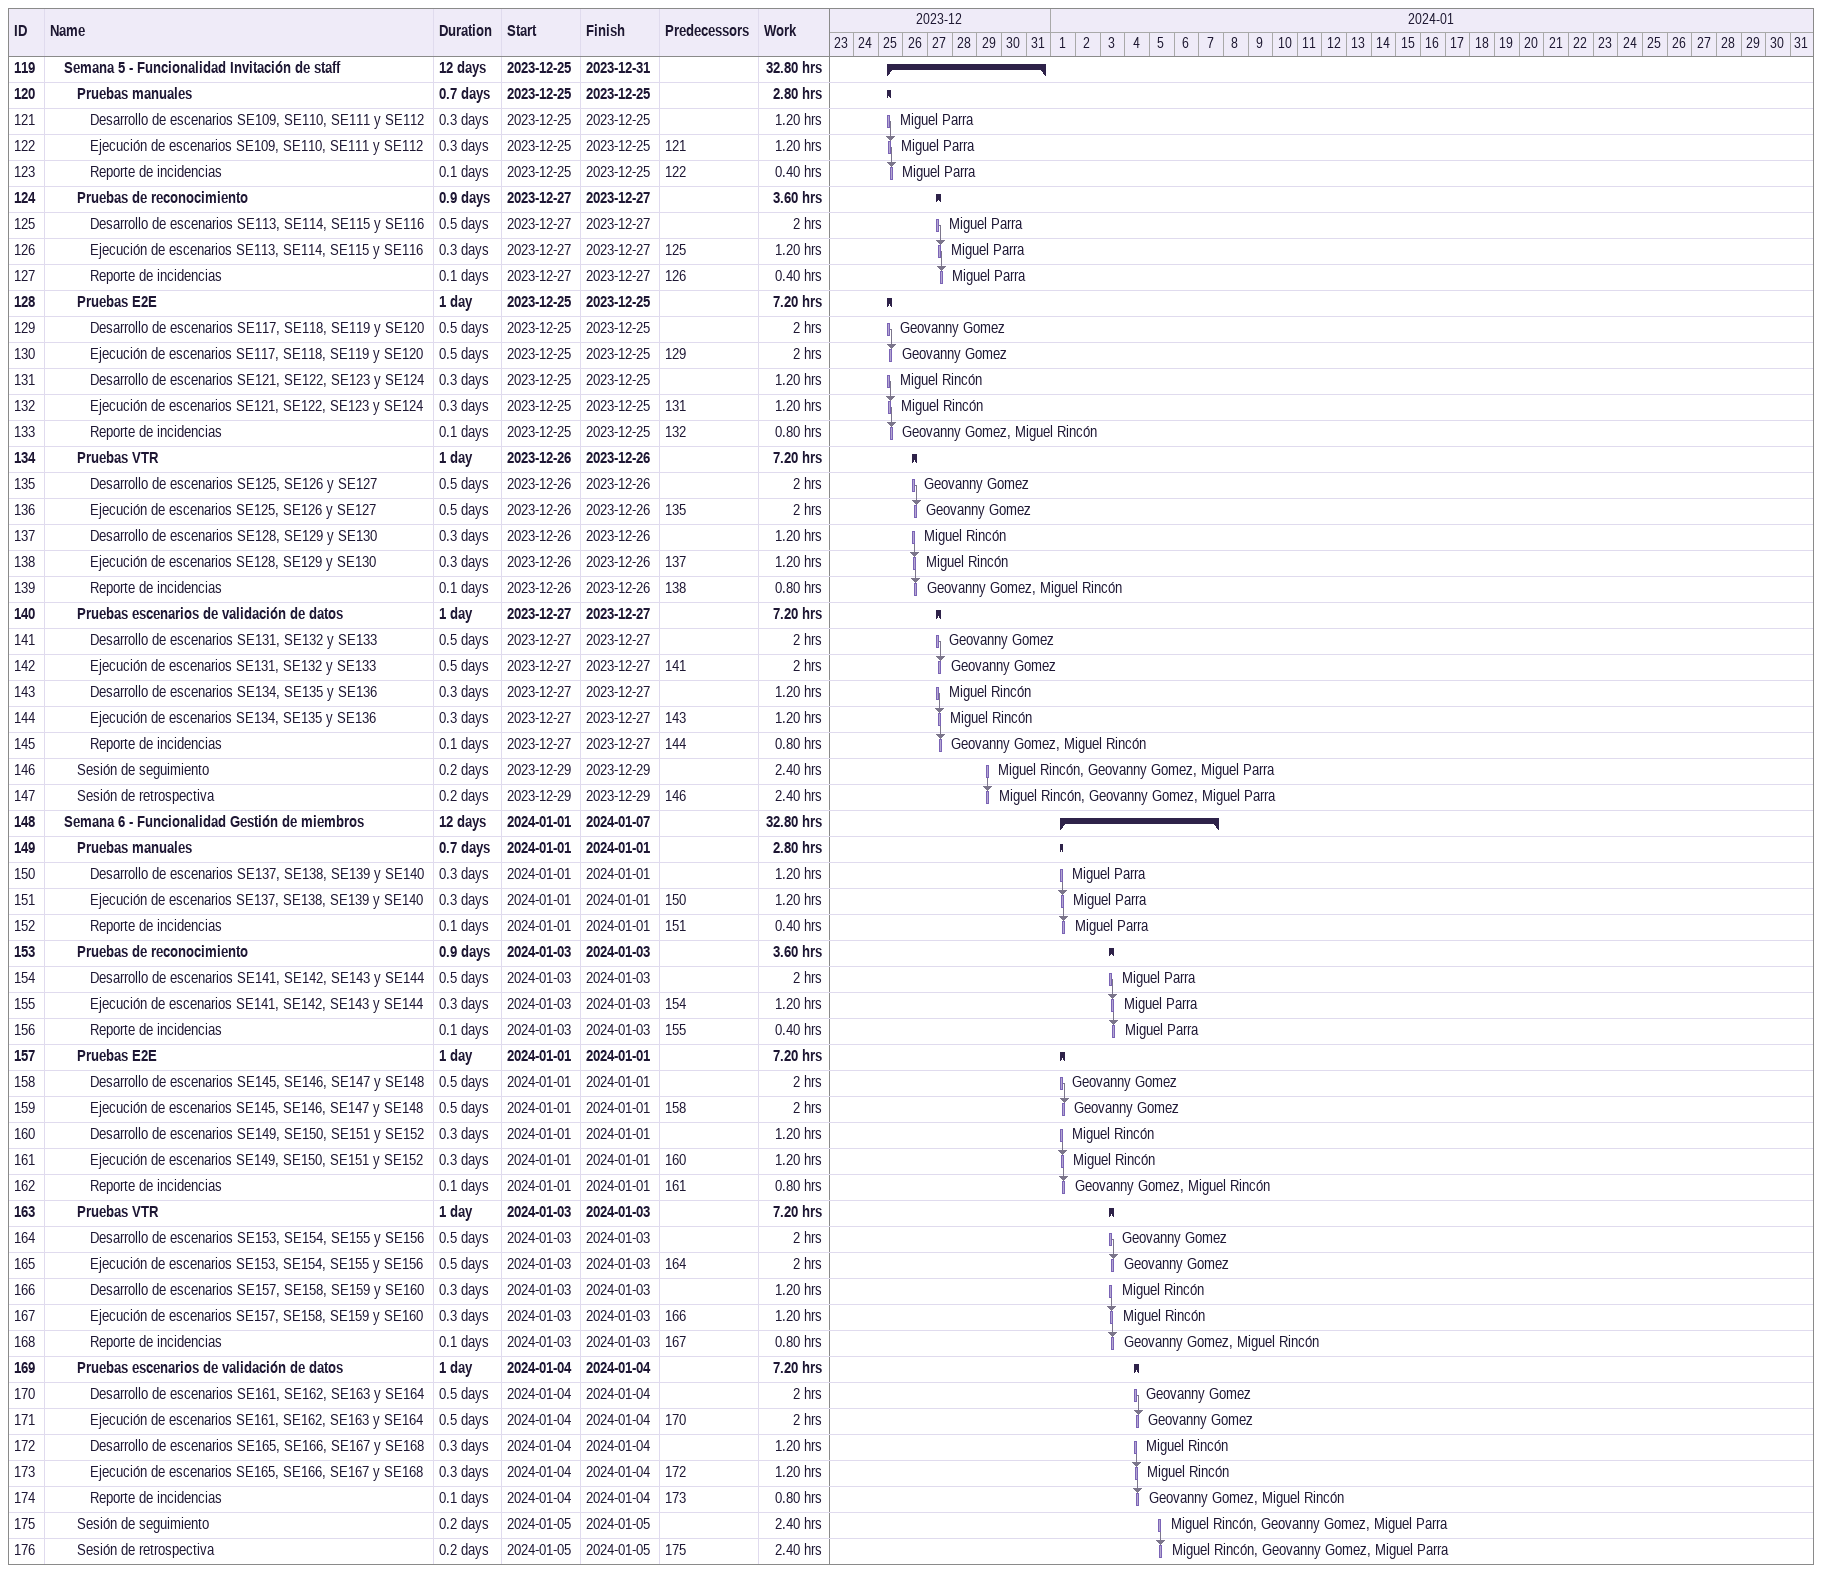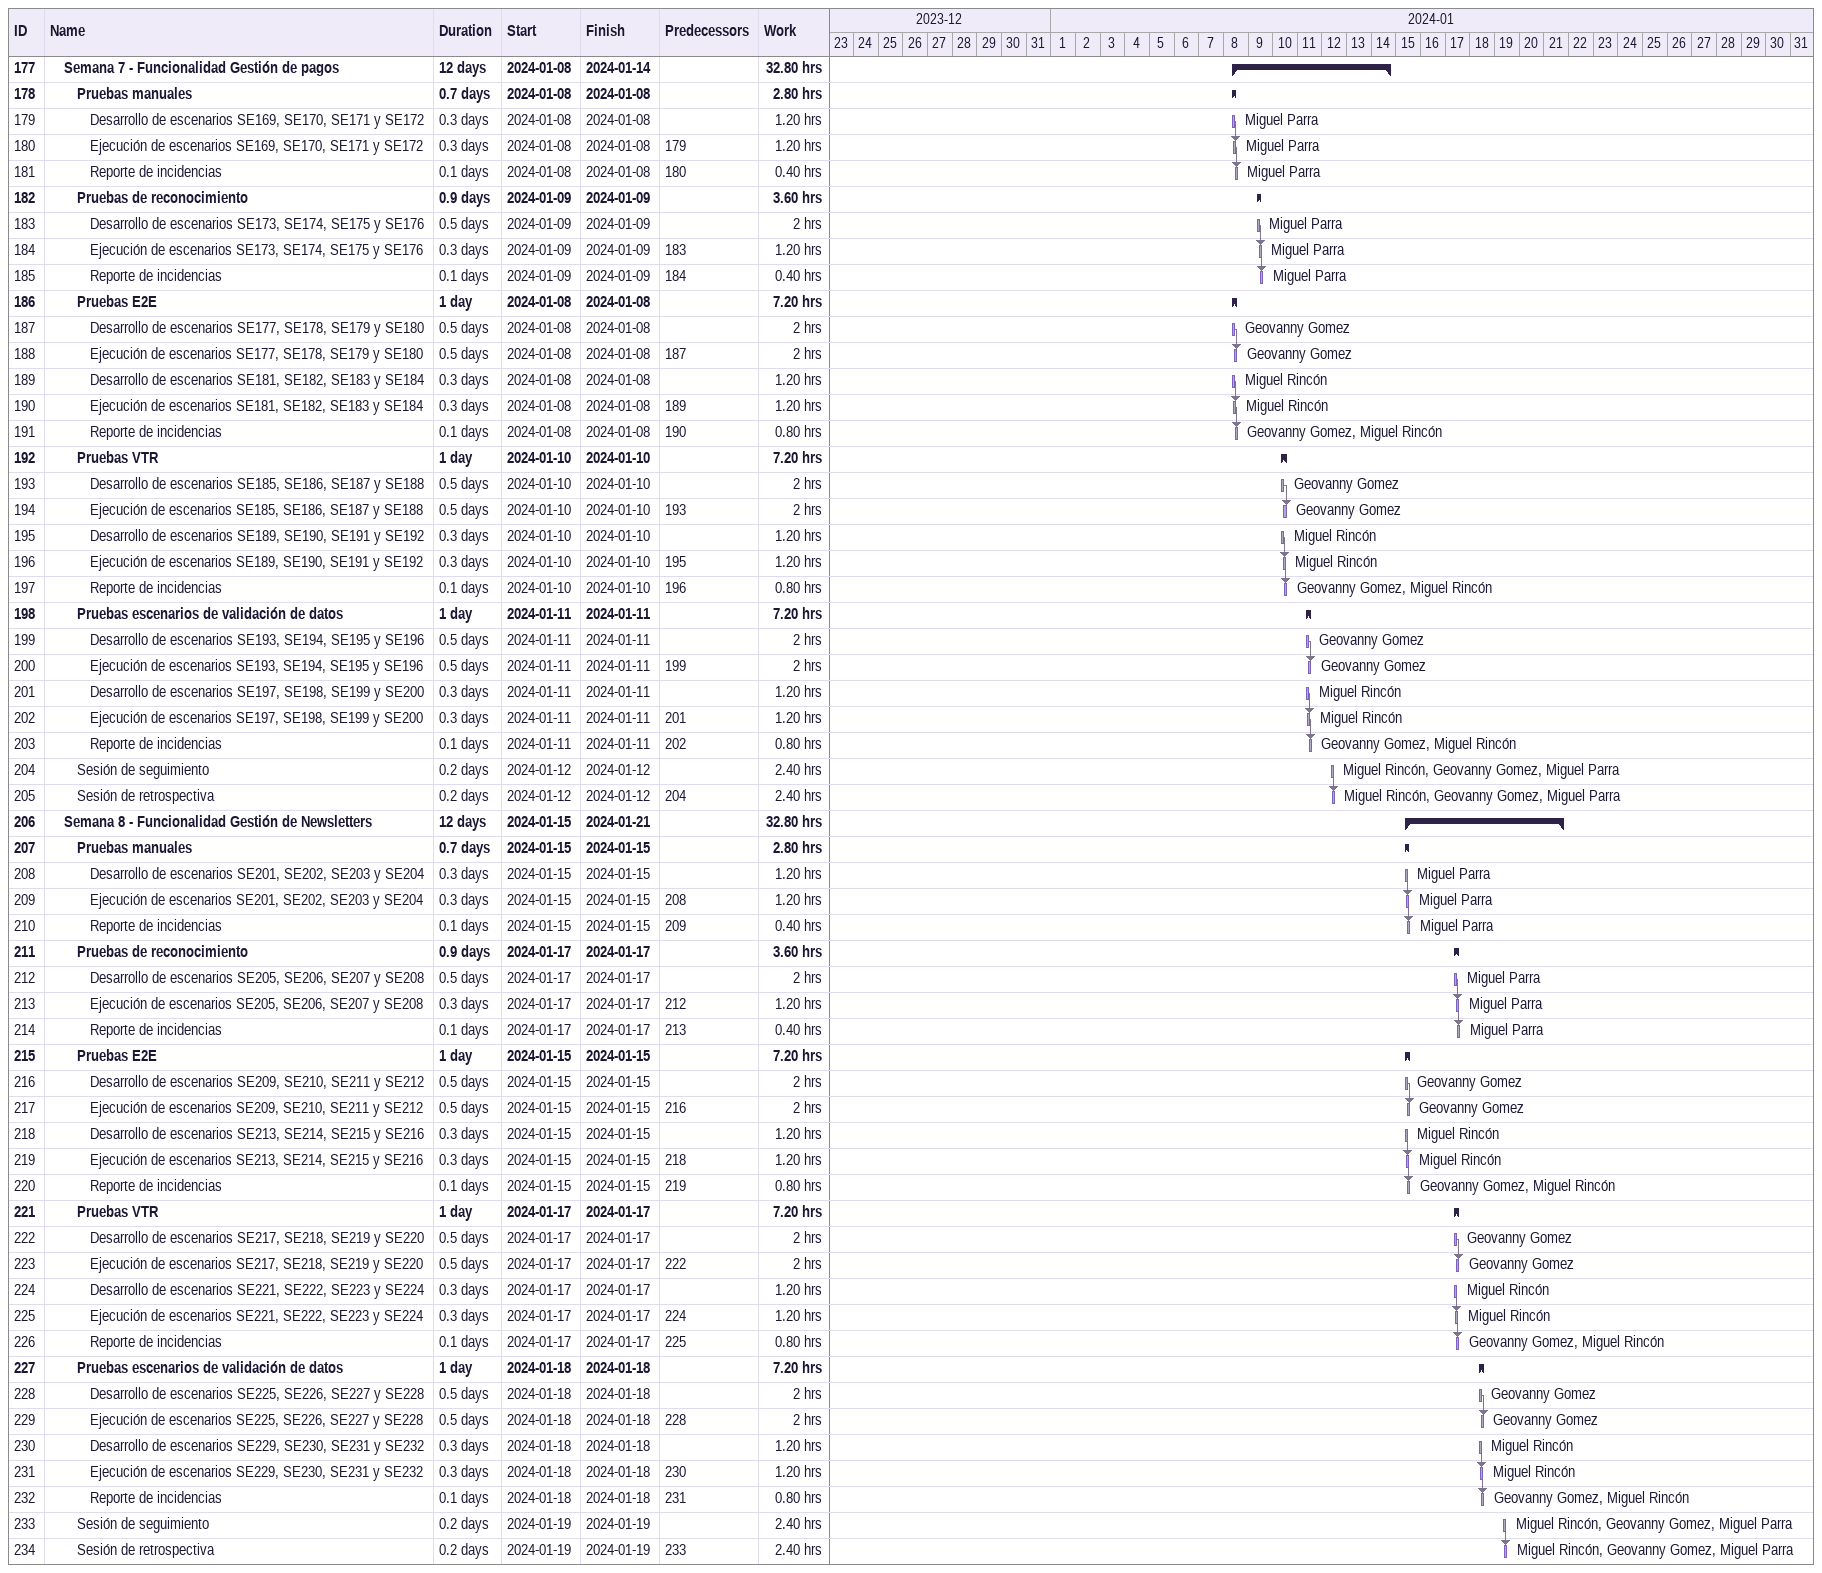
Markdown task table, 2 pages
| ID | Level | Task | Duration | Start | Finish | Predecessors | Resources | Work (h) |
|---|---|---|---|---|---|---|---|---|
| 119 | 2 | **Semana 5 - Funcionalidad Invitación de staff** | 12d | 2023-12-25 | 2023-12-31 |  |  | 32.80 |
| 120 | 3 | **Pruebas manuales** | 0.7d | 2023-12-25 | 2023-12-25 |  |  | 2.80 |
| 121 | 4 | Desarrollo de escenarios SE109, SE110, SE111 y SE112 | 0.3d | 2023-12-25 | 2023-12-25 |  | Miguel Parra | 1.20 |
| 122 | 4 | Ejecución de escenarios SE109, SE110, SE111 y SE112 | 0.3d | 2023-12-25 | 2023-12-25 | 121 | Miguel Parra | 1.20 |
| 123 | 4 | Reporte de incidencias | 0.1d | 2023-12-25 | 2023-12-25 | 122 | Miguel Parra | 0.40 |
| 124 | 3 | **Pruebas de reconocimiento** | 0.9d | 2023-12-27 | 2023-12-27 |  |  | 3.60 |
| 125 | 4 | Desarrollo de escenarios SE113, SE114, SE115 y SE116 | 0.5d | 2023-12-27 | 2023-12-27 |  | Miguel Parra | 2 |
| 126 | 4 | Ejecución de escenarios SE113, SE114, SE115 y SE116 | 0.3d | 2023-12-27 | 2023-12-27 | 125 | Miguel Parra | 1.20 |
| 127 | 4 | Reporte de incidencias | 0.1d | 2023-12-27 | 2023-12-27 | 126 | Miguel Parra | 0.40 |
| 128 | 3 | **Pruebas E2E** | 1d | 2023-12-25 | 2023-12-25 |  |  | 7.20 |
| 129 | 4 | Desarrollo de escenarios SE117, SE118, SE119 y SE120 | 0.5d | 2023-12-25 | 2023-12-25 |  | Geovanny Gomez | 2 |
| 130 | 4 | Ejecución de escenarios SE117, SE118, SE119 y SE120 | 0.5d | 2023-12-25 | 2023-12-25 | 129 | Geovanny Gomez | 2 |
| 131 | 4 | Desarrollo de escenarios SE121, SE122, SE123 y SE124 | 0.3d | 2023-12-25 | 2023-12-25 |  | Miguel Rincón | 1.20 |
| 132 | 4 | Ejecución de escenarios SE121, SE122, SE123 y SE124 | 0.3d | 2023-12-25 | 2023-12-25 | 131 | Miguel Rincón | 1.20 |
| 133 | 4 | Reporte de incidencias | 0.1d | 2023-12-25 | 2023-12-25 | 132 | Geovanny Gomez, Miguel Rincón | 0.80 |
| 134 | 3 | **Pruebas VTR** | 1d | 2023-12-26 | 2023-12-26 |  |  | 7.20 |
| 135 | 4 | Desarrollo de escenarios SE125, SE126 y SE127 | 0.5d | 2023-12-26 | 2023-12-26 |  | Geovanny Gomez | 2 |
| 136 | 4 | Ejecución de escenarios SE125, SE126 y SE127 | 0.5d | 2023-12-26 | 2023-12-26 | 135 | Geovanny Gomez | 2 |
| 137 | 4 | Desarrollo de escenarios SE128, SE129 y SE130 | 0.3d | 2023-12-26 | 2023-12-26 |  | Miguel Rincón | 1.20 |
| 138 | 4 | Ejecución de escenarios SE128, SE129 y SE130 | 0.3d | 2023-12-26 | 2023-12-26 | 137 | Miguel Rincón | 1.20 |
| 139 | 4 | Reporte de incidencias | 0.1d | 2023-12-26 | 2023-12-26 | 138 | Geovanny Gomez, Miguel Rincón | 0.80 |
| 140 | 3 | **Pruebas escenarios de validación de datos** | 1d | 2023-12-27 | 2023-12-27 |  |  | 7.20 |
| 141 | 4 | Desarrollo de escenarios SE131, SE132 y SE133 | 0.5d | 2023-12-27 | 2023-12-27 |  | Geovanny Gomez | 2 |
| 142 | 4 | Ejecución de escenarios SE131, SE132 y SE133 | 0.5d | 2023-12-27 | 2023-12-27 | 141 | Geovanny Gomez | 2 |
| 143 | 4 | Desarrollo de escenarios SE134, SE135 y SE136 | 0.3d | 2023-12-27 | 2023-12-27 |  | Miguel Rincón | 1.20 |
| 144 | 4 | Ejecución de escenarios SE134, SE135 y SE136 | 0.3d | 2023-12-27 | 2023-12-27 | 143 | Miguel Rincón | 1.20 |
| 145 | 4 | Reporte de incidencias | 0.1d | 2023-12-27 | 2023-12-27 | 144 | Geovanny Gomez, Miguel Rincón | 0.80 |
| 146 | 3 | Sesión de seguimiento | 0.2d | 2023-12-29 | 2023-12-29 |  | Miguel Rincón, Geovanny Gomez, Miguel Parra | 2.40 |
| 147 | 3 | Sesión de retrospectiva | 0.2d | 2023-12-29 | 2023-12-29 | 146 | Miguel Rincón, Geovanny Gomez, Miguel Parra | 2.40 |
| 148 | 2 | **Semana 6 - Funcionalidad Gestión de miembros** | 12d | 2024-01-01 | 2024-01-07 |  |  | 32.80 |
| 149 | 3 | **Pruebas manuales** | 0.7d | 2024-01-01 | 2024-01-01 |  |  | 2.80 |
| 150 | 4 | Desarrollo de escenarios SE137, SE138, SE139 y SE140 | 0.3d | 2024-01-01 | 2024-01-01 |  | Miguel Parra | 1.20 |
| 151 | 4 | Ejecución de escenarios SE137, SE138, SE139 y SE140 | 0.3d | 2024-01-01 | 2024-01-01 | 150 | Miguel Parra | 1.20 |
| 152 | 4 | Reporte de incidencias | 0.1d | 2024-01-01 | 2024-01-01 | 151 | Miguel Parra | 0.40 |
| 153 | 3 | **Pruebas de reconocimiento** | 0.9d | 2024-01-03 | 2024-01-03 |  |  | 3.60 |
| 154 | 4 | Desarrollo de escenarios SE141, SE142, SE143 y SE144 | 0.5d | 2024-01-03 | 2024-01-03 |  | Miguel Parra | 2 |
| 155 | 4 | Ejecución de escenarios SE141, SE142, SE143 y SE144 | 0.3d | 2024-01-03 | 2024-01-03 | 154 | Miguel Parra | 1.20 |
| 156 | 4 | Reporte de incidencias | 0.1d | 2024-01-03 | 2024-01-03 | 155 | Miguel Parra | 0.40 |
| 157 | 3 | **Pruebas E2E** | 1d | 2024-01-01 | 2024-01-01 |  |  | 7.20 |
| 158 | 4 | Desarrollo de escenarios SE145, SE146, SE147 y SE148 | 0.5d | 2024-01-01 | 2024-01-01 |  | Geovanny Gomez | 2 |
| 159 | 4 | Ejecución de escenarios SE145, SE146, SE147 y SE148 | 0.5d | 2024-01-01 | 2024-01-01 | 158 | Geovanny Gomez | 2 |
| 160 | 4 | Desarrollo de escenarios SE149, SE150, SE151 y SE152 | 0.3d | 2024-01-01 | 2024-01-01 |  | Miguel Rincón | 1.20 |
| 161 | 4 | Ejecución de escenarios SE149, SE150, SE151 y SE152 | 0.3d | 2024-01-01 | 2024-01-01 | 160 | Miguel Rincón | 1.20 |
| 162 | 4 | Reporte de incidencias | 0.1d | 2024-01-01 | 2024-01-01 | 161 | Geovanny Gomez, Miguel Rincón | 0.80 |
| 163 | 3 | **Pruebas VTR** | 1d | 2024-01-03 | 2024-01-03 |  |  | 7.20 |
| 164 | 4 | Desarrollo de escenarios SE153, SE154, SE155 y SE156 | 0.5d | 2024-01-03 | 2024-01-03 |  | Geovanny Gomez | 2 |
| 165 | 4 | Ejecución de escenarios SE153, SE154, SE155 y SE156 | 0.5d | 2024-01-03 | 2024-01-03 | 164 | Geovanny Gomez | 2 |
| 166 | 4 | Desarrollo de escenarios SE157, SE158, SE159 y SE160 | 0.3d | 2024-01-03 | 2024-01-03 |  | Miguel Rincón | 1.20 |
| 167 | 4 | Ejecución de escenarios SE157, SE158, SE159 y SE160 | 0.3d | 2024-01-03 | 2024-01-03 | 166 | Miguel Rincón | 1.20 |
| 168 | 4 | Reporte de incidencias | 0.1d | 2024-01-03 | 2024-01-03 | 167 | Geovanny Gomez, Miguel Rincón | 0.80 |
| 169 | 3 | **Pruebas escenarios de validación de datos** | 1d | 2024-01-04 | 2024-01-04 |  |  | 7.20 |
| 170 | 4 | Desarrollo de escenarios SE161, SE162, SE163 y SE164 | 0.5d | 2024-01-04 | 2024-01-04 |  | Geovanny Gomez | 2 |
| 171 | 4 | Ejecución de escenarios SE161, SE162, SE163 y SE164 | 0.5d | 2024-01-04 | 2024-01-04 | 170 | Geovanny Gomez | 2 |
| 172 | 4 | Desarrollo de escenarios SE165, SE166, SE167 y SE168 | 0.3d | 2024-01-04 | 2024-01-04 |  | Miguel Rincón | 1.20 |
| 173 | 4 | Ejecución de escenarios SE165, SE166, SE167 y SE168 | 0.3d | 2024-01-04 | 2024-01-04 | 172 | Miguel Rincón | 1.20 |
| 174 | 4 | Reporte de incidencias | 0.1d | 2024-01-04 | 2024-01-04 | 173 | Geovanny Gomez, Miguel Rincón | 0.80 |
| 175 | 3 | Sesión de seguimiento | 0.2d | 2024-01-05 | 2024-01-05 |  | Miguel Rincón, Geovanny Gomez, Miguel Parra | 2.40 |
| 176 | 3 | Sesión de retrospectiva | 0.2d | 2024-01-05 | 2024-01-05 | 175 | Miguel Rincón, Geovanny Gomez, Miguel Parra | 2.40 |
| 177 | 2 | **Semana 7 - Funcionalidad Gestión de pagos** | 12d | 2024-01-08 | 2024-01-14 |  |  | 32.80 |
| 178 | 3 | **Pruebas manuales** | 0.7d | 2024-01-08 | 2024-01-08 |  |  | 2.80 |
| 179 | 4 | Desarrollo de escenarios SE169, SE170, SE171 y SE172 | 0.3d | 2024-01-08 | 2024-01-08 |  | Miguel Parra | 1.20 |
| 180 | 4 | Ejecución de escenarios SE169, SE170, SE171 y SE172 | 0.3d | 2024-01-08 | 2024-01-08 | 179 | Miguel Parra | 1.20 |
| 181 | 4 | Reporte de incidencias | 0.1d | 2024-01-08 | 2024-01-08 | 180 | Miguel Parra | 0.40 |
| 182 | 3 | **Pruebas de reconocimiento** | 0.9d | 2024-01-09 | 2024-01-09 |  |  | 3.60 |
| 183 | 4 | Desarrollo de escenarios SE173, SE174, SE175 y SE176 | 0.5d | 2024-01-09 | 2024-01-09 |  | Miguel Parra | 2 |
| 184 | 4 | Ejecución de escenarios SE173, SE174, SE175 y SE176 | 0.3d | 2024-01-09 | 2024-01-09 | 183 | Miguel Parra | 1.20 |
| 185 | 4 | Reporte de incidencias | 0.1d | 2024-01-09 | 2024-01-09 | 184 | Miguel Parra | 0.40 |
| 186 | 3 | **Pruebas E2E** | 1d | 2024-01-08 | 2024-01-08 |  |  | 7.20 |
| 187 | 4 | Desarrollo de escenarios SE177, SE178, SE179 y SE180 | 0.5d | 2024-01-08 | 2024-01-08 |  | Geovanny Gomez | 2 |
| 188 | 4 | Ejecución de escenarios SE177, SE178, SE179 y SE180 | 0.5d | 2024-01-08 | 2024-01-08 | 187 | Geovanny Gomez | 2 |
| 189 | 4 | Desarrollo de escenarios SE181, SE182, SE183 y SE184 | 0.3d | 2024-01-08 | 2024-01-08 |  | Miguel Rincón | 1.20 |
| 190 | 4 | Ejecución de escenarios SE181, SE182, SE183 y SE184 | 0.3d | 2024-01-08 | 2024-01-08 | 189 | Miguel Rincón | 1.20 |
| 191 | 4 | Reporte de incidencias | 0.1d | 2024-01-08 | 2024-01-08 | 190 | Geovanny Gomez, Miguel Rincón | 0.80 |
| 192 | 3 | **Pruebas VTR** | 1d | 2024-01-10 | 2024-01-10 |  |  | 7.20 |
| 193 | 4 | Desarrollo de escenarios SE185, SE186, SE187 y SE188 | 0.5d | 2024-01-10 | 2024-01-10 |  | Geovanny Gomez | 2 |
| 194 | 4 | Ejecución de escenarios SE185, SE186, SE187 y SE188 | 0.5d | 2024-01-10 | 2024-01-10 | 193 | Geovanny Gomez | 2 |
| 195 | 4 | Desarrollo de escenarios SE189, SE190, SE191 y SE192 | 0.3d | 2024-01-10 | 2024-01-10 |  | Miguel Rincón | 1.20 |
| 196 | 4 | Ejecución de escenarios SE189, SE190, SE191 y SE192 | 0.3d | 2024-01-10 | 2024-01-10 | 195 | Miguel Rincón | 1.20 |
| 197 | 4 | Reporte de incidencias | 0.1d | 2024-01-10 | 2024-01-10 | 196 | Geovanny Gomez, Miguel Rincón | 0.80 |
| 198 | 3 | **Pruebas escenarios de validación de datos** | 1d | 2024-01-11 | 2024-01-11 |  |  | 7.20 |
| 199 | 4 | Desarrollo de escenarios SE193, SE194, SE195 y SE196 | 0.5d | 2024-01-11 | 2024-01-11 |  | Geovanny Gomez | 2 |
| 200 | 4 | Ejecución de escenarios SE193, SE194, SE195 y SE196 | 0.5d | 2024-01-11 | 2024-01-11 | 199 | Geovanny Gomez | 2 |
| 201 | 4 | Desarrollo de escenarios SE197, SE198, SE199 y SE200 | 0.3d | 2024-01-11 | 2024-01-11 |  | Miguel Rincón | 1.20 |
| 202 | 4 | Ejecución de escenarios SE197, SE198, SE199 y SE200 | 0.3d | 2024-01-11 | 2024-01-11 | 201 | Miguel Rincón | 1.20 |
| 203 | 4 | Reporte de incidencias | 0.1d | 2024-01-11 | 2024-01-11 | 202 | Geovanny Gomez, Miguel Rincón | 0.80 |
| 204 | 3 | Sesión de seguimiento | 0.2d | 2024-01-12 | 2024-01-12 |  | Miguel Rincón, Geovanny Gomez, Miguel Parra | 2.40 |
| 205 | 3 | Sesión de retrospectiva | 0.2d | 2024-01-12 | 2024-01-12 | 204 | Miguel Rincón, Geovanny Gomez, Miguel Parra | 2.40 |
| 206 | 2 | **Semana 8 - Funcionalidad Gestión de Newsletters** | 12d | 2024-01-15 | 2024-01-21 |  |  | 32.80 |
| 207 | 3 | **Pruebas manuales** | 0.7d | 2024-01-15 | 2024-01-15 |  |  | 2.80 |
| 208 | 4 | Desarrollo de escenarios SE201, SE202, SE203 y SE204 | 0.3d | 2024-01-15 | 2024-01-15 |  | Miguel Parra | 1.20 |
| 209 | 4 | Ejecución de escenarios SE201, SE202, SE203 y SE204 | 0.3d | 2024-01-15 | 2024-01-15 | 208 | Miguel Parra | 1.20 |
| 210 | 4 | Reporte de incidencias | 0.1d | 2024-01-15 | 2024-01-15 | 209 | Miguel Parra | 0.40 |
| 211 | 3 | **Pruebas de reconocimiento** | 0.9d | 2024-01-17 | 2024-01-17 |  |  | 3.60 |
| 212 | 4 | Desarrollo de escenarios SE205, SE206, SE207 y SE208 | 0.5d | 2024-01-17 | 2024-01-17 |  | Miguel Parra | 2 |
| 213 | 4 | Ejecución de escenarios SE205, SE206, SE207 y SE208 | 0.3d | 2024-01-17 | 2024-01-17 | 212 | Miguel Parra | 1.20 |
| 214 | 4 | Reporte de incidencias | 0.1d | 2024-01-17 | 2024-01-17 | 213 | Miguel Parra | 0.40 |
| 215 | 3 | **Pruebas E2E** | 1d | 2024-01-15 | 2024-01-15 |  |  | 7.20 |
| 216 | 4 | Desarrollo de escenarios SE209, SE210, SE211 y SE212 | 0.5d | 2024-01-15 | 2024-01-15 |  | Geovanny Gomez | 2 |
| 217 | 4 | Ejecución de escenarios SE209, SE210, SE211 y SE212 | 0.5d | 2024-01-15 | 2024-01-15 | 216 | Geovanny Gomez | 2 |
| 218 | 4 | Desarrollo de escenarios SE213, SE214, SE215 y SE216 | 0.3d | 2024-01-15 | 2024-01-15 |  | Miguel Rincón | 1.20 |
| 219 | 4 | Ejecución de escenarios SE213, SE214, SE215 y SE216 | 0.3d | 2024-01-15 | 2024-01-15 | 218 | Miguel Rincón | 1.20 |
| 220 | 4 | Reporte de incidencias | 0.1d | 2024-01-15 | 2024-01-15 | 219 | Geovanny Gomez, Miguel Rincón | 0.80 |
| 221 | 3 | **Pruebas VTR** | 1d | 2024-01-17 | 2024-01-17 |  |  | 7.20 |
| 222 | 4 | Desarrollo de escenarios SE217, SE218, SE219 y SE220 | 0.5d | 2024-01-17 | 2024-01-17 |  | Geovanny Gomez | 2 |
| 223 | 4 | Ejecución de escenarios SE217, SE218, SE219 y SE220 | 0.5d | 2024-01-17 | 2024-01-17 | 222 | Geovanny Gomez | 2 |
| 224 | 4 | Desarrollo de escenarios SE221, SE222, SE223 y SE224 | 0.3d | 2024-01-17 | 2024-01-17 |  | Miguel Rincón | 1.20 |
| 225 | 4 | Ejecución de escenarios SE221, SE222, SE223 y SE224 | 0.3d | 2024-01-17 | 2024-01-17 | 224 | Miguel Rincón | 1.20 |
| 226 | 4 | Reporte de incidencias | 0.1d | 2024-01-17 | 2024-01-17 | 225 | Geovanny Gomez, Miguel Rincón | 0.80 |
| 227 | 3 | **Pruebas escenarios de validación de datos** | 1d | 2024-01-18 | 2024-01-18 |  |  | 7.20 |
| 228 | 4 | Desarrollo de escenarios SE225, SE226, SE227 y SE228 | 0.5d | 2024-01-18 | 2024-01-18 |  | Geovanny Gomez | 2 |
| 229 | 4 | Ejecución de escenarios SE225, SE226, SE227 y SE228 | 0.5d | 2024-01-18 | 2024-01-18 | 228 | Geovanny Gomez | 2 |
| 230 | 4 | Desarrollo de escenarios SE229, SE230, SE231 y SE232 | 0.3d | 2024-01-18 | 2024-01-18 |  | Miguel Rincón | 1.20 |
| 231 | 4 | Ejecución de escenarios SE229, SE230, SE231 y SE232 | 0.3d | 2024-01-18 | 2024-01-18 | 230 | Miguel Rincón | 1.20 |
| 232 | 4 | Reporte de incidencias | 0.1d | 2024-01-18 | 2024-01-18 | 231 | Geovanny Gomez, Miguel Rincón | 0.80 |
| 233 | 3 | Sesión de seguimiento | 0.2d | 2024-01-19 | 2024-01-19 |  | Miguel Rincón, Geovanny Gomez, Miguel Parra | 2.40 |
| 234 | 3 | Sesión de retrospectiva | 0.2d | 2024-01-19 | 2024-01-19 | 233 | Miguel Rincón, Geovanny Gomez, Miguel Parra | 2.40 |
